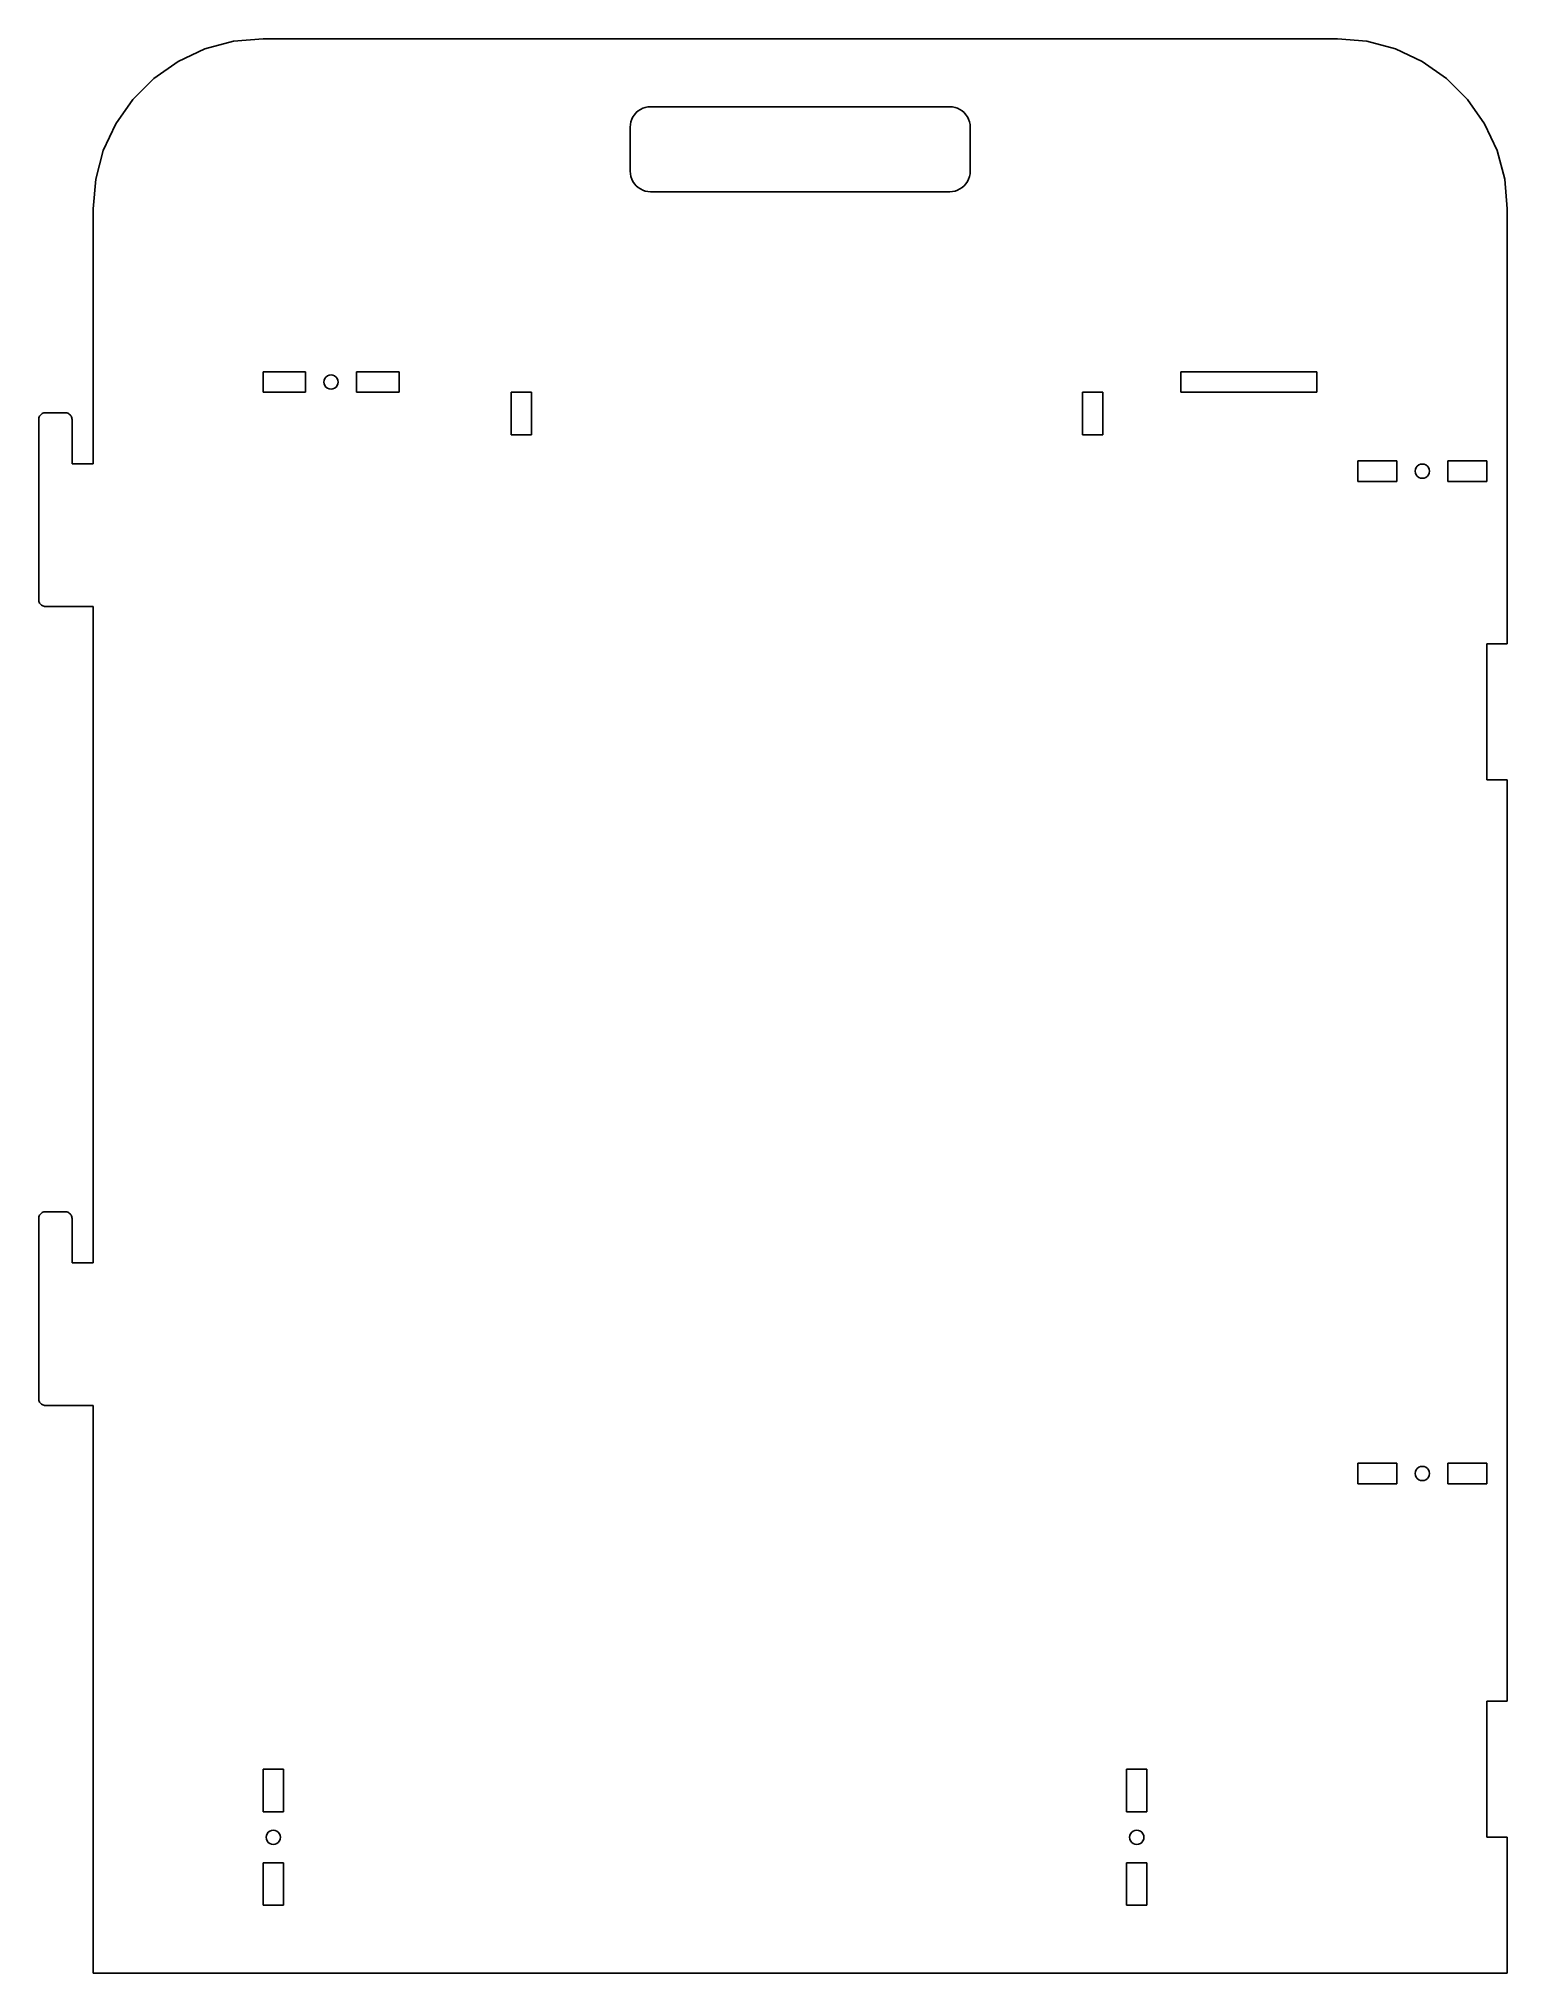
# Model space of a CAD drawing. Header units: metres. Extents: x 2774 to 3206, y -944 to -375.
import ezdxf

# ---------------------------------------------------------------- set-up
doc = ezdxf.new("R2010")
doc.units = ezdxf.units.M

msp = doc.modelspace()

# ---------------------------------------------------------------- linework, layer by layer
for p, q in [((2831.66, -375.38, 6), (2823.25, -377.64, 6)), ((2840.35, -374.62, 6), (2831.66, -375.38, 6)), ((3156.35, -374.62, 6), (2840.35, -374.62, 6)), ((3165.03, -375.38, 6), (3156.35, -374.62, 6)), ((3173.45, -377.64, 6), (3165.03, -375.38, 6)), ((2823.25, -377.64, 6), (2815.35, -381.32, 6)), ((3181.35, -381.32, 6), (3173.45, -377.64, 6)), ((2808.21, -386.32, 6), (2802.04, -392.48, 6)), ((2815.35, -381.32, 6), (2808.21, -386.32, 6)), ((3188.49, -386.32, 6), (3181.35, -381.32, 6)), ((3194.65, -392.48, 6), (3188.49, -386.32, 6)), ((2802.04, -392.48, 6), (2797.05, -399.62, 6)), ((3199.65, -399.62, 6), (3194.65, -392.48, 6)), ((2948.8, -398.33, 6), (2949.15, -397.62, 6)), ((2949.15, -397.62, 6), (2949.59, -396.97, 6)), ((2949.59, -396.97, 6), (2950.1, -396.38, 6)), ((2950.1, -396.38, 6), (2950.69, -395.86, 6)), ((2950.69, -395.86, 6), (2951.35, -395.43, 6)), ((2951.35, -395.43, 6), (2952.05, -395.08, 6)), ((2952.05, -395.08, 6), (2952.79, -394.83, 6)), ((2952.79, -394.83, 6), (2953.56, -394.67, 6)), ((2953.56, -394.67, 6), (2954.35, -394.62, 6)), ((3042.35, -394.62, 6), (2954.35, -394.62, 6)), ((3043.13, -394.67, 6), (3042.35, -394.62, 6)), ((3043.9, -394.83, 6), (3043.13, -394.67, 6)), ((3044.64, -395.08, 6), (3043.9, -394.83, 6)), ((3045.35, -395.43, 6), (3044.64, -395.08, 6)), ((3046, -395.86, 6), (3045.35, -395.43, 6)), ((3046.59, -396.38, 6), (3046, -395.86, 6)), ((3047.11, -396.97, 6), (3046.59, -396.38, 6)), ((3047.54, -397.62, 6), (3047.11, -396.97, 6)), ((3047.89, -398.33, 6), (3047.54, -397.62, 6)), ((2797.05, -399.62, 6), (2793.36, -407.52, 6)), ((2948.35, -400.62, 6), (2948.4, -399.84, 6)), ((2948.35, -400.62, 6), (2948.35, -413.62, 6)), ((2948.4, -399.84, 6), (2948.55, -399.07, 6)), ((2948.55, -399.07, 6), (2948.8, -398.33, 6)), ((3048.14, -399.07, 6), (3047.89, -398.33, 6)), ((3048.3, -399.84, 6), (3048.14, -399.07, 6)), ((3048.35, -400.62, 6), (3048.3, -399.84, 6)), ((3048.35, -413.62, 6), (3048.35, -400.62, 6)), ((3203.33, -407.52, 6), (3199.65, -399.62, 6)), ((2793.36, -407.52, 6), (2791.11, -415.94, 6)), ((3205.59, -415.94, 6), (3203.33, -407.52, 6)), ((2948.4, -414.41, 6), (2948.35, -413.62, 6)), ((2948.55, -415.18, 6), (2948.4, -414.41, 6)), ((2948.8, -415.92, 6), (2948.55, -415.18, 6)), ((3048.14, -415.18, 6), (3047.89, -415.92, 6)), ((3048.3, -414.41, 6), (3048.14, -415.18, 6)), ((3048.35, -413.62, 6), (3048.3, -414.41, 6)), ((2791.11, -415.94, 6), (2790.35, -424.62, 6)), ((2949.15, -416.62, 6), (2948.8, -415.92, 6)), ((2949.59, -417.28, 6), (2949.15, -416.62, 6)), ((2950.1, -417.87, 6), (2949.59, -417.28, 6)), ((2950.69, -418.38, 6), (2950.1, -417.87, 6)), ((2951.35, -418.82, 6), (2950.69, -418.38, 6)), ((2952.05, -419.17, 6), (2951.35, -418.82, 6)), ((2952.79, -419.42, 6), (2952.05, -419.17, 6)), ((2953.56, -419.57, 6), (2952.79, -419.42, 6)), ((2954.35, -419.62, 6), (2953.56, -419.57, 6)), ((2954.35, -419.62, 6), (3042.35, -419.62, 6)), ((3043.13, -419.57, 6), (3042.35, -419.62, 6)), ((3043.9, -419.42, 6), (3043.13, -419.57, 6)), ((3044.64, -419.17, 6), (3043.9, -419.42, 6)), ((3045.35, -418.82, 6), (3044.64, -419.17, 6)), ((3046, -418.38, 6), (3045.35, -418.82, 6)), ((3046.59, -417.87, 6), (3046, -418.38, 6)), ((3047.11, -417.28, 6), (3046.59, -417.87, 6)), ((3047.54, -416.62, 6), (3047.11, -417.28, 6)), ((3047.89, -415.92, 6), (3047.54, -416.62, 6)), ((3206.35, -424.62, 6), (3205.59, -415.94, 6)), ((2790.35, -424.62, 6), (2790.35, -499.62, 6)), ((3206.35, -552.62, 6), (3206.35, -424.62, 6)), ((2840.35, -478.62, 6), (2840.35, -472.62, 6)), ((2840.35, -472.62, 6), (2852.85, -472.62, 6)), ((2852.85, -472.62, 6), (2852.85, -478.62, 6)), ((2858.32, -475.08, 6), (2858.25, -475.62, 6)), ((2858.25, -475.62, 6), (2858.32, -476.17, 6)), ((2858.53, -474.57, 6), (2858.32, -475.08, 6)), ((2858.32, -476.17, 6), (2858.53, -476.67, 6)), ((2858.86, -474.14, 6), (2858.53, -474.57, 6)), ((2858.53, -476.67, 6), (2858.86, -477.11, 6)), ((2859.3, -473.8, 6), (2858.86, -474.14, 6)), ((2858.86, -477.11, 6), (2859.3, -477.44, 6)), ((2859.8, -473.6, 6), (2859.3, -473.8, 6)), ((2859.3, -477.44, 6), (2859.8, -477.65, 6)), ((2860.35, -473.52, 6), (2859.8, -473.6, 6)), ((2859.8, -477.65, 6), (2860.35, -477.72, 6)), ((2860.89, -473.6, 6), (2860.35, -473.52, 6)), ((2860.35, -477.72, 6), (2860.89, -477.65, 6)), ((2861.4, -473.8, 6), (2860.89, -473.6, 6)), ((2860.89, -477.65, 6), (2861.4, -477.44, 6)), ((2861.83, -474.14, 6), (2861.4, -473.8, 6)), ((2861.4, -477.44, 6), (2861.83, -477.11, 6)), ((2862.17, -474.57, 6), (2861.83, -474.14, 6)), ((2861.83, -477.11, 6), (2862.17, -476.67, 6)), ((2862.38, -475.08, 6), (2862.17, -474.57, 6)), ((2862.17, -476.67, 6), (2862.38, -476.17, 6)), ((2862.45, -475.62, 6), (2862.38, -475.08, 6)), ((2862.38, -476.17, 6), (2862.45, -475.62, 6)), ((2867.85, -478.62, 6), (2867.85, -472.62, 6)), ((2867.85, -472.62, 6), (2880.35, -472.62, 6)), ((2880.35, -472.62, 6), (2880.35, -478.62, 6)), ((3110.35, -478.62, 6), (3110.35, -472.62, 6)), ((3110.35, -472.62, 6), (3150.35, -472.62, 6)), ((3150.35, -472.62, 6), (3150.35, -478.62, 6)), ((2852.85, -478.62, 6), (2840.35, -478.62, 6)), ((2880.35, -478.62, 6), (2867.85, -478.62, 6)), ((2919.35, -478.62, 6), (2913.35, -478.62, 6)), ((2913.35, -478.62, 6), (2913.35, -491.12, 6)), ((2919.35, -491.12, 6), (2919.35, -478.62, 6)), ((3087.35, -478.62, 6), (3081.35, -478.62, 6)), ((3081.35, -478.62, 6), (3081.35, -491.12, 6)), ((3087.35, -491.12, 6), (3087.35, -478.62, 6)), ((3150.35, -478.62, 6), (3110.35, -478.62, 6)), ((2774.36, -486.36, 6), (2774.35, -486.62, 6)), ((2774.35, -486.62, 6), (2774.35, -539.62, 6)), ((2774.36, -486.36, 6), (2774.42, -486.11, 6)), ((2774.42, -486.11, 6), (2774.5, -485.86, 6)), ((2774.5, -485.86, 6), (2774.61, -485.62, 6)), ((2774.61, -485.62, 6), (2774.76, -485.41, 6)), ((2774.76, -485.41, 6), (2774.93, -485.21, 6)), ((2774.93, -485.21, 6), (2775.13, -485.04, 6)), ((2775.13, -485.04, 6), (2775.35, -484.89, 6)), ((2775.35, -484.89, 6), (2775.58, -484.78, 6)), ((2775.58, -484.78, 6), (2775.83, -484.69, 6)), ((2775.83, -484.69, 6), (2776.09, -484.64, 6)), ((2776.35, -484.62, 6), (2776.09, -484.64, 6)), ((2782.15, -484.62, 6), (2776.35, -484.62, 6)), ((2782.41, -484.64, 6), (2782.15, -484.62, 6)), ((2782.41, -484.64, 6), (2782.66, -484.69, 6)), ((2782.66, -484.69, 6), (2782.91, -484.78, 6)), ((2782.91, -484.78, 6), (2783.15, -484.89, 6)), ((2783.15, -484.89, 6), (2783.36, -485.04, 6)), ((2783.36, -485.04, 6), (2783.56, -485.21, 6)), ((2783.56, -485.21, 6), (2783.73, -485.41, 6)), ((2783.73, -485.41, 6), (2783.88, -485.62, 6)), ((2783.88, -485.62, 6), (2783.99, -485.86, 6)), ((2783.99, -485.86, 6), (2784.08, -486.11, 6)), ((2784.08, -486.11, 6), (2784.13, -486.36, 6)), ((2784.13, -486.36, 6), (2784.15, -486.62, 6)), ((2784.15, -486.62, 6), (2784.15, -499.62, 6)), ((2913.35, -491.12, 6), (2919.35, -491.12, 6)), ((3081.35, -491.12, 6), (3087.35, -491.12, 6)), ((2790.35, -499.62, 6), (2784.15, -499.62, 6)), ((3162.35, -498.82, 6), (3173.85, -498.82, 6)), ((3162.35, -504.82, 6), (3162.35, -498.82, 6)), ((3173.85, -498.82, 6), (3173.85, -504.82, 6)), ((3179.86, -500.34, 6), (3179.53, -500.77, 6)), ((3180.3, -500, 6), (3179.86, -500.34, 6)), ((3180.8, -499.8, 6), (3180.3, -500, 6)), ((3181.35, -499.72, 6), (3180.8, -499.8, 6)), ((3181.89, -499.8, 6), (3181.35, -499.72, 6)), ((3182.4, -500, 6), (3181.89, -499.8, 6)), ((3182.83, -500.34, 6), (3182.4, -500, 6)), ((3183.17, -500.77, 6), (3182.83, -500.34, 6)), ((3188.85, -504.82, 6), (3188.85, -498.82, 6)), ((3188.85, -498.82, 6), (3200.35, -498.82, 6)), ((3200.35, -498.82, 6), (3200.35, -504.82, 6)), ((3173.85, -504.82, 6), (3162.35, -504.82, 6)), ((3179.32, -501.28, 6), (3179.25, -501.82, 6)), ((3179.25, -501.82, 6), (3179.32, -502.37, 6)), ((3179.53, -500.77, 6), (3179.32, -501.28, 6)), ((3179.32, -502.37, 6), (3179.53, -502.87, 6)), ((3179.53, -502.87, 6), (3179.86, -503.31, 6)), ((3179.86, -503.31, 6), (3180.3, -503.64, 6)), ((3180.3, -503.64, 6), (3180.8, -503.85, 6)), ((3180.8, -503.85, 6), (3181.35, -503.92, 6)), ((3181.35, -503.92, 6), (3181.89, -503.85, 6)), ((3181.89, -503.85, 6), (3182.4, -503.64, 6)), ((3182.4, -503.64, 6), (3182.83, -503.31, 6)), ((3182.83, -503.31, 6), (3183.17, -502.87, 6)), ((3183.38, -501.28, 6), (3183.17, -500.77, 6)), ((3183.17, -502.87, 6), (3183.38, -502.37, 6)), ((3183.45, -501.82, 6), (3183.38, -501.28, 6)), ((3183.38, -502.37, 6), (3183.45, -501.82, 6)), ((3200.35, -504.82, 6), (3188.85, -504.82, 6)), ((2774.35, -539.62, 6), (2774.36, -539.88, 6)), ((2774.36, -539.88, 6), (2774.42, -540.14, 6)), ((2774.42, -540.14, 6), (2774.5, -540.39, 6)), ((2774.5, -540.39, 6), (2774.61, -540.62, 6)), ((2774.61, -540.62, 6), (2774.76, -540.84, 6)), ((2774.76, -540.84, 6), (2774.93, -541.04, 6)), ((2774.93, -541.04, 6), (2775.13, -541.21, 6)), ((2775.13, -541.21, 6), (2775.35, -541.36, 6)), ((2775.35, -541.36, 6), (2775.58, -541.47, 6)), ((2775.58, -541.47, 6), (2775.83, -541.56, 6)), ((2775.83, -541.56, 6), (2776.09, -541.61, 6)), ((2776.35, -541.62, 6), (2776.09, -541.61, 6)), ((2790.35, -541.62, 6), (2776.35, -541.62, 6)), ((2790.35, -541.62, 6), (2790.35, -734.62, 6)), ((3200.35, -592.62, 6), (3200.35, -552.62, 6)), ((3200.35, -552.62, 6), (3206.35, -552.62, 6)), ((3206.35, -592.62, 6), (3200.35, -592.62, 6)), ((3206.35, -863.62, 6), (3206.35, -592.62, 6)), ((2774.36, -721.36, 6), (2774.35, -721.62, 6)), ((2774.35, -721.62, 6), (2774.35, -774.62, 6)), ((2774.36, -721.36, 6), (2774.42, -721.11, 6)), ((2774.42, -721.11, 6), (2774.5, -720.86, 6)), ((2774.5, -720.86, 6), (2774.61, -720.62, 6)), ((2774.61, -720.62, 6), (2774.76, -720.41, 6)), ((2774.76, -720.41, 6), (2774.93, -720.21, 6)), ((2774.93, -720.21, 6), (2775.13, -720.04, 6)), ((2775.13, -720.04, 6), (2775.35, -719.89, 6)), ((2775.35, -719.89, 6), (2775.58, -719.78, 6)), ((2775.58, -719.78, 6), (2775.83, -719.69, 6)), ((2775.83, -719.69, 6), (2776.09, -719.64, 6)), ((2776.35, -719.62, 6), (2776.09, -719.64, 6)), ((2782.15, -719.62, 6), (2776.35, -719.62, 6)), ((2782.41, -719.64, 6), (2782.15, -719.62, 6)), ((2782.41, -719.64, 6), (2782.66, -719.69, 6)), ((2782.66, -719.69, 6), (2782.91, -719.78, 6)), ((2782.91, -719.78, 6), (2783.15, -719.89, 6)), ((2783.15, -719.89, 6), (2783.36, -720.04, 6)), ((2783.36, -720.04, 6), (2783.56, -720.21, 6)), ((2783.56, -720.21, 6), (2783.73, -720.41, 6)), ((2783.73, -720.41, 6), (2783.88, -720.62, 6)), ((2783.88, -720.62, 6), (2783.99, -720.86, 6)), ((2783.99, -720.86, 6), (2784.08, -721.11, 6)), ((2784.08, -721.11, 6), (2784.13, -721.36, 6)), ((2784.13, -721.36, 6), (2784.15, -721.62, 6)), ((2784.15, -721.62, 6), (2784.15, -734.62, 6)), ((2790.35, -734.62, 6), (2784.15, -734.62, 6)), ((2774.35, -774.62, 6), (2774.36, -774.88, 6)), ((2774.36, -774.88, 6), (2774.42, -775.14, 6)), ((2774.42, -775.14, 6), (2774.5, -775.39, 6)), ((2774.5, -775.39, 6), (2774.61, -775.62, 6)), ((2774.61, -775.62, 6), (2774.76, -775.84, 6)), ((2774.76, -775.84, 6), (2774.93, -776.04, 6)), ((2774.93, -776.04, 6), (2775.13, -776.21, 6)), ((2775.13, -776.21, 6), (2775.35, -776.36, 6)), ((2775.35, -776.36, 6), (2775.58, -776.47, 6)), ((2775.58, -776.47, 6), (2775.83, -776.56, 6)), ((2775.83, -776.56, 6), (2776.09, -776.61, 6)), ((2776.35, -776.62, 6), (2776.09, -776.61, 6)), ((2790.35, -776.62, 6), (2776.35, -776.62, 6)), ((2790.35, -776.62, 6), (2790.35, -943.62, 6)), ((3162.35, -799.62, 6), (3162.35, -793.62, 6)), ((3162.35, -793.62, 6), (3173.85, -793.62, 6)), ((3173.85, -793.62, 6), (3173.85, -799.62, 6)), ((3179.32, -796.08, 6), (3179.25, -796.62, 6)), ((3179.53, -795.57, 6), (3179.32, -796.08, 6)), ((3179.86, -795.14, 6), (3179.53, -795.57, 6)), ((3180.3, -794.8, 6), (3179.86, -795.14, 6)), ((3180.8, -794.6, 6), (3180.3, -794.8, 6)), ((3181.35, -794.52, 6), (3180.8, -794.6, 6)), ((3181.89, -794.6, 6), (3181.35, -794.52, 6)), ((3182.4, -794.8, 6), (3181.89, -794.6, 6)), ((3182.83, -795.14, 6), (3182.4, -794.8, 6)), ((3183.17, -795.57, 6), (3182.83, -795.14, 6)), ((3183.38, -796.08, 6), (3183.17, -795.57, 6)), ((3183.45, -796.62, 6), (3183.38, -796.08, 6)), ((3188.85, -793.62, 6), (3200.35, -793.62, 6)), ((3188.85, -799.62, 6), (3188.85, -793.62, 6)), ((3200.35, -793.62, 6), (3200.35, -799.62, 6)), ((3173.85, -799.62, 6), (3162.35, -799.62, 6)), ((3179.25, -796.62, 6), (3179.32, -797.17, 6)), ((3179.32, -797.17, 6), (3179.53, -797.67, 6)), ((3179.53, -797.67, 6), (3179.86, -798.11, 6)), ((3179.86, -798.11, 6), (3180.3, -798.44, 6)), ((3180.3, -798.44, 6), (3180.8, -798.65, 6)), ((3180.8, -798.65, 6), (3181.35, -798.72, 6)), ((3181.35, -798.72, 6), (3181.89, -798.65, 6)), ((3181.89, -798.65, 6), (3182.4, -798.44, 6)), ((3182.4, -798.44, 6), (3182.83, -798.11, 6)), ((3182.83, -798.11, 6), (3183.17, -797.67, 6)), ((3183.17, -797.67, 6), (3183.38, -797.17, 6)), ((3183.38, -797.17, 6), (3183.45, -796.62, 6)), ((3200.35, -799.62, 6), (3188.85, -799.62, 6)), ((3200.35, -903.62, 6), (3200.35, -863.62, 6)), ((3206.35, -863.62, 6), (3200.35, -863.62, 6)), ((2840.35, -896.12, 6), (2840.35, -883.62, 6)), ((2840.35, -883.62, 6), (2846.35, -883.62, 6)), ((2846.35, -883.62, 6), (2846.35, -896.12, 6)), ((3094.35, -883.62, 6), (3100.35, -883.62, 6)), ((3094.35, -896.12, 6), (3094.35, -883.62, 6)), ((3100.35, -883.62, 6), (3100.35, -896.12, 6)), ((2846.35, -896.12, 6), (2840.35, -896.12, 6)), ((3100.35, -896.12, 6), (3094.35, -896.12, 6)), ((2841.32, -903.08, 6), (2841.25, -903.62, 6)), ((2841.25, -903.62, 6), (2841.32, -904.17, 6)), ((2841.53, -902.57, 6), (2841.32, -903.08, 6)), ((2841.32, -904.17, 6), (2841.53, -904.67, 6)), ((2841.86, -902.14, 6), (2841.53, -902.57, 6)), ((2841.53, -904.67, 6), (2841.86, -905.11, 6)), ((2842.3, -901.8, 6), (2841.86, -902.14, 6)), ((2842.8, -901.59, 6), (2842.3, -901.8, 6)), ((2843.35, -901.52, 6), (2842.8, -901.59, 6)), ((2843.89, -901.59, 6), (2843.35, -901.52, 6)), ((2844.4, -901.8, 6), (2843.89, -901.59, 6)), ((2844.83, -902.14, 6), (2844.4, -901.8, 6)), ((2845.17, -902.57, 6), (2844.83, -902.14, 6)), ((2844.83, -905.11, 6), (2845.17, -904.67, 6)), ((2845.38, -903.08, 6), (2845.17, -902.57, 6)), ((2845.17, -904.67, 6), (2845.38, -904.17, 6)), ((2845.45, -903.62, 6), (2845.38, -903.08, 6)), ((2845.38, -904.17, 6), (2845.45, -903.62, 6)), ((3095.32, -903.08, 6), (3095.25, -903.62, 6)), ((3095.25, -903.62, 6), (3095.32, -904.17, 6)), ((3095.53, -902.57, 6), (3095.32, -903.08, 6)), ((3095.32, -904.17, 6), (3095.53, -904.67, 6)), ((3095.86, -902.14, 6), (3095.53, -902.57, 6)), ((3095.53, -904.67, 6), (3095.86, -905.11, 6)), ((3096.3, -901.8, 6), (3095.86, -902.14, 6)), ((3096.8, -901.59, 6), (3096.3, -901.8, 6)), ((3097.35, -901.52, 6), (3096.8, -901.59, 6)), ((3097.89, -901.59, 6), (3097.35, -901.52, 6)), ((3098.4, -901.8, 6), (3097.89, -901.59, 6)), ((3098.83, -902.14, 6), (3098.4, -901.8, 6)), ((3099.17, -902.57, 6), (3098.83, -902.14, 6)), ((3098.83, -905.11, 6), (3099.17, -904.67, 6)), ((3099.38, -903.08, 6), (3099.17, -902.57, 6)), ((3099.17, -904.67, 6), (3099.38, -904.17, 6)), ((3099.45, -903.62, 6), (3099.38, -903.08, 6)), ((3099.38, -904.17, 6), (3099.45, -903.62, 6)), ((3206.35, -903.62, 6), (3200.35, -903.62, 6)), ((3206.35, -943.62, 6), (3206.35, -903.62, 6)), ((2841.86, -905.11, 6), (2842.3, -905.44, 6)), ((2842.3, -905.44, 6), (2842.8, -905.65, 6)), ((2842.8, -905.65, 6), (2843.35, -905.72, 6)), ((2843.35, -905.72, 6), (2843.89, -905.65, 6)), ((2843.89, -905.65, 6), (2844.4, -905.44, 6)), ((2844.4, -905.44, 6), (2844.83, -905.11, 6)), ((3095.86, -905.11, 6), (3096.3, -905.44, 6)), ((3096.3, -905.44, 6), (3096.8, -905.65, 6)), ((3096.8, -905.65, 6), (3097.35, -905.72, 6)), ((3097.35, -905.72, 6), (3097.89, -905.65, 6)), ((3097.89, -905.65, 6), (3098.4, -905.44, 6)), ((3098.4, -905.44, 6), (3098.83, -905.11, 6)), ((2840.35, -923.62, 6), (2840.35, -911.12, 6)), ((2840.35, -911.12, 6), (2846.35, -911.12, 6)), ((2846.35, -911.12, 6), (2846.35, -923.62, 6)), ((3094.35, -923.62, 6), (3094.35, -911.12, 6)), ((3094.35, -911.12, 6), (3100.35, -911.12, 6)), ((3100.35, -911.12, 6), (3100.35, -923.62, 6)), ((2846.35, -923.62, 6), (2840.35, -923.62, 6)), ((3100.35, -923.62, 6), (3094.35, -923.62, 6)), ((3206.35, -943.62, 6), (2790.35, -943.62, 6))]:
    msp.add_line(p, q)

doc.saveas('drawing.dxf')
